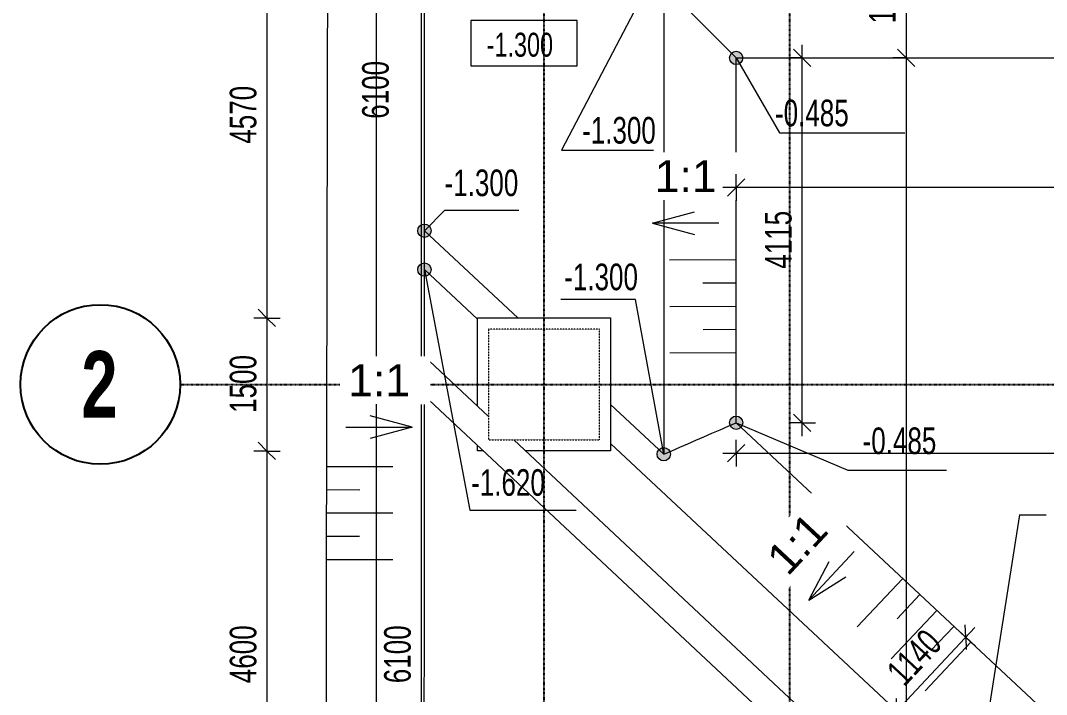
# Model space of a CAD drawing. Header units: millimetres. Extents: x 175047 to 362619, y -19363 to 158900.
# Drawn here: x 175314 to 186887, y 143494 to 151095 of the extents above; entities that cross this region are included whole.
import ezdxf

# ---------------------------------------------------------------- set-up
doc = ezdxf.new("R2010")
doc.units = ezdxf.units.MM
doc.linetypes.add('1_Čerchovaná 6_0mm', pattern=[12, 6, -3, 0, -3])
doc.linetypes.add('3_Čárkovaná 1_0mm', pattern=[2, 1, -1])
for name, color, linetype, lineweight in [('A-ANNO-DIMS', 7, 'Continuous', 9), ('A-ANNO-DIMS-150', 7, 'Continuous', 9), ('A-ANNO-NOTE', 7, 'Continuous', 9), ('A-DETL-THIN', 7, 'Continuous', 9), ('C-TOPO', 7, 'Continuous', 9), ('G-ANNO-DIMS', 7, 'Continuous', 9), ('G-ANNO-DIMS-1', 7, 'Continuous', 25), ('G-ANNO-DIMS-2', 7, 'Continuous', 18), ('S-FNDN-1', 7, '3_Čárkovaná 1_0mm', 9)]:
    doc.layers.add(name, color=color, linetype=linetype, lineweight=lineweight)
for name, color, linetype, lineweight, true_color in [('S-GRID-1', 9, '1_Čerchovaná 6_0mm', 25, 0x808080), ('S-GRID-IDEN', 9, 'Continuous', 25, 0x808080), ('S-GRID-IDEN-1', 9, 'Continuous', 9, 0x808080), ('Stávající splašková kan__Trubky-1', 7, 'Continuous', 9, 0x804000)]:
    doc.layers.add(name, color=color, linetype=linetype, lineweight=lineweight, true_color=true_color)
doc.styles.add('Arial', font='arial.ttf', dxfattribs={"width": 0.7, "height": 300})
doc.styles.add('Arial_3', font='arial.ttf', dxfattribs={"height": 360})
doc.styles.add('Arial_4', font='arial.ttf', dxfattribs={"width": 0.7, "height": 270})
doc.styles.add('Arial_B', font='arialbd.ttf', dxfattribs={"width": 0.7, "height": 750})
doc.dimstyles.new('Vnitřní_-_průhledné', dxfattribs={"dimscale": 304.8, "dimtxt": 306.07782, "dimasz": 0.639764, "dimexe": 0.492126, "dimexo": 0.0625, "dimgap": 0.098425, "dimtad": 1, "dimdec": 0, "dimrnd": 5, "dimzin": 0, "dimdsep": 46, "dimtxsty": 'Arial', "dimblk1": 'OBLIQUE', "dimblk2": 'OBLIQUE', "dimsah": 1, "dimcen": 0.09, "dimdle": 0.492126, "dimazin": 0, "dimtfac": 1, "dimtdec": 4, "dimtix": 1, "dimtmove": 2, "dimatfit": 3, "dimfxl": 0.492126, "dimfxlon": 1, "dimtvp": 1, "dimtolj": 1, "dimtzin": 0, "dimarcsym": 2})
doc.dimstyles.new('Vnitřní_-_průhledné_1', dxfattribs={"dimscale": 304.8, "dimtxt": 306.07782, "dimasz": 0.639764, "dimexe": 0.492126, "dimexo": 0.0625, "dimgap": 0.098425, "dimtad": 1, "dimdec": 0, "dimrnd": 5, "dimzin": 0, "dimdsep": 46, "dimtxsty": 'Arial', "dimblk1": 'OBLIQUE', "dimblk2": 'OBLIQUE', "dimsah": 1, "dimcen": 0.09, "dimdle": 0.492126, "dimazin": 0, "dimtfac": 1, "dimtdec": 4, "dimtix": 1, "dimtmove": 0, "dimatfit": 3, "dimfxl": 0.492126, "dimfxlon": 1, "dimtvp": 1, "dimtolj": 1, "dimtzin": 0, "dimarcsym": 2})

# ---------------------------------------------------------------- blocks, each defined once
blk = doc.blocks.new('Osnova - 6mm-307864-VÝKOP')
at = {"layer": 'S-GRID-IDEN'}
blk.add_circle((0, 0), 6, dxfattribs=at)
blk = doc.blocks.new('DIMBLOCK1-VÝKOP')
at = {"layer": 'A-ANNO-DIMS-150'}
for p, q in [((179834, 153240), (179834, 146990)), ((179834, 153090), (179684, 153090)), ((179834, 153090), (179984, 153090)), ((179834, 146990), (179684, 146990)), ((179834, 146990), (179984, 146990))]:
    blk.add_line(p, q, dxfattribs=at)
at = {"layer": 'A-ANNO-DIMS-150', "lineweight": 18}
for p, q in [((179834, 153090), (179737, 153188)), ((179834, 153090), (179932, 152993)), ((179834, 146990), (179737, 147088)), ((179834, 146990), (179932, 146893))]:
    blk.add_line(p, q, dxfattribs=at)
at = {"layer": 'A-ANNO-DIMS-150', "color": 0, "insert": (179167, 149987), "char_height": 300, "width": 768.49, "attachment_point": 1, "rotation": 90, "line_spacing_factor": 0.941778, "style": 'Arial'}
blk.add_mtext('6100', dxfattribs=at)
blk = doc.blocks.new('_Oblique')
at = {"color": 0, "linetype": 'ByBlock', "lineweight": -2}
blk.add_line((-0.5, -0.5), (0.5, 0.5), dxfattribs=at)
blk = doc.blocks.new('DIMBLOCK2-VÝKOP')
at = {"layer": 'A-ANNO-DIMS-150'}
for p, q in [((179834, 146990), (179684, 146990)), ((179834, 146990), (179834, 140893)), ((179834, 146990), (179984, 146990)), ((179834, 140893), (179684, 140893)), ((179834, 140893), (179984, 140893))]:
    blk.add_line(p, q, dxfattribs=at)
at = {"layer": 'A-ANNO-DIMS-150', "lineweight": 18}
for p, q in [((179834, 146990), (179737, 147088)), ((179834, 146990), (179932, 146893)), ((179834, 140893), (179737, 140990)), ((179834, 140893), (179932, 140795))]:
    blk.add_line(p, q, dxfattribs=at)
at = {"layer": 'A-ANNO-DIMS-150', "color": 0, "insert": (179415, 143621), "char_height": 300, "width": 768.49, "attachment_point": 1, "rotation": 90, "line_spacing_factor": 0.941778, "style": 'Arial'}
blk.add_mtext('6100', dxfattribs=at)
blk = doc.blocks.new('VYKOP_ZNACKA_POZN - VYKOP_ZNACKA_POZN-915148-VÝKOP')
at = {"layer": 'A-ANNO-NOTE'}
for p, q in [((1.75, 0), (1.75, -2.5)), ((3.5, 0.017), (3.5, -5)), ((-3.5, 0), (-3.5, -5)), ((-1.75, 0), (-1.75, -2.5)), ((0, 0), (0, -5))]:
    blk.add_line(p, q, dxfattribs=at)
blk = doc.blocks.new('DIMBLOCK13-VÝKOP')
at = {"layer": 'A-ANNO-DIMS-150', "lineweight": 18}
for p, q in [((179326, 154412), (179228, 154509)), ((179326, 154412), (179423, 154314)), ((179326, 124350), (179228, 124448)), ((179326, 124350), (179423, 124253))]:
    blk.add_line(p, q, dxfattribs=at)
at = {"layer": 'A-ANNO-DIMS-150'}
for p, q in [((179326, 154562), (179326, 124350)), ((179326, 154412), (179176, 154412)), ((179326, 154412), (179476, 154412)), ((179326, 124350), (179176, 124350)), ((179326, 124350), (179476, 124350))]:
    blk.add_line(p, q, dxfattribs=at)
at = {"layer": 'A-ANNO-DIMS-150', "color": 0, "insert": (178906, 138981), "char_height": 300, "width": 960.61, "attachment_point": 1, "rotation": 90, "line_spacing_factor": 0.941778, "style": 'Arial'}
blk.add_mtext('30060', dxfattribs=at)
blk = doc.blocks.new('Výškové kóty - Výšková kóta - Základová-780896-VÝKOP')
at = {"layer": 'G-ANNO-DIMS'}
for p, q in [((-0.4, 0), (-0.4, 3.4)), ((-0.4, 3.4), (7.6, 3.4)), ((7.6, 3.4), (7.6, 0)), ((7.6, 0), (-0.4, 0))]:
    blk.add_line(p, q, dxfattribs=at)
blk = doc.blocks.new('DIMBLOCK22-VÝKOP')
at = {"layer": 'A-ANNO-DIMS-150'}
for p, q in [((178094, 152312), (177944, 152312)), ((178094, 152312), (178094, 147740)), ((178094, 152312), (178244, 152312)), ((178094, 147740), (177944, 147740)), ((178094, 147740), (178244, 147740))]:
    blk.add_line(p, q, dxfattribs=at)
at = {"layer": 'A-ANNO-DIMS-150', "lineweight": 18}
for p, q in [((178094, 152312), (177996, 152409)), ((178094, 152312), (178191, 152214)), ((178094, 147740), (177996, 147838)), ((178094, 147740), (178191, 147643))]:
    blk.add_line(p, q, dxfattribs=at)
at = {"layer": 'A-ANNO-DIMS-150', "color": 0, "insert": (177674, 149706), "char_height": 300, "width": 768.49, "attachment_point": 1, "rotation": 90, "line_spacing_factor": 0.941778, "style": 'Arial'}
blk.add_mtext('4570', dxfattribs=at)
blk = doc.blocks.new('DIMBLOCK23-VÝKOP')
at = {"layer": 'A-ANNO-DIMS-150', "lineweight": 18}
for p, q in [((178094, 147740), (177996, 147838)), ((178094, 147740), (178191, 147643)), ((178094, 146240), (177996, 146338)), ((178094, 146240), (178191, 146143))]:
    blk.add_line(p, q, dxfattribs=at)
at = {"layer": 'A-ANNO-DIMS-150'}
for p, q in [((178094, 147740), (177944, 147740)), ((178094, 147740), (178094, 146240)), ((178094, 147740), (178244, 147740)), ((178094, 146240), (177944, 146240)), ((178094, 146240), (178244, 146240))]:
    blk.add_line(p, q, dxfattribs=at)
at = {"layer": 'A-ANNO-DIMS-150', "color": 0, "insert": (177674, 146670), "char_height": 300, "width": 768.49, "attachment_point": 1, "rotation": 90, "line_spacing_factor": 0.941778, "style": 'Arial'}
blk.add_mtext('1500', dxfattribs=at)
blk = doc.blocks.new('DIMBLOCK24-VÝKOP')
at = {"layer": 'A-ANNO-DIMS-150', "lineweight": 18}
for p, q in [((178094, 146240), (177996, 146338)), ((178094, 146240), (178191, 146143)), ((178094, 141643), (177996, 141740)), ((178094, 141643), (178191, 141545))]:
    blk.add_line(p, q, dxfattribs=at)
at = {"layer": 'A-ANNO-DIMS-150'}
for p, q in [((178094, 146240), (177944, 146240)), ((178094, 146240), (178094, 141643)), ((178094, 146240), (178244, 146240)), ((178094, 141643), (177944, 141643)), ((178094, 141643), (178244, 141643))]:
    blk.add_line(p, q, dxfattribs=at)
at = {"layer": 'A-ANNO-DIMS-150', "color": 0, "insert": (177674, 143621), "char_height": 300, "width": 768.49, "attachment_point": 1, "rotation": 90, "line_spacing_factor": 0.941778, "style": 'Arial'}
blk.add_mtext('4600', dxfattribs=at)
blk = doc.blocks.new('DIMBLOCK68-VÝKOP')
at = {"layer": 'A-ANNO-DIMS-150'}
for p, q in [((185199, 143309), (186078, 144250)), ((185976, 144140), (185866, 144243)), ((185976, 144140), (186085, 144038)), ((185199, 143309), (185090, 143411)), ((185199, 143309), (185309, 143206))]:
    blk.add_line(p, q, dxfattribs=at)
at = {"layer": 'A-ANNO-DIMS-150', "lineweight": 18}
for p, q in [((185976, 144140), (185971, 144278)), ((185976, 144140), (185981, 144003)), ((185199, 143309), (185194, 143447)), ((185199, 143309), (185204, 143171))]:
    blk.add_line(p, q, dxfattribs=at)
at = {"layer": 'A-ANNO-DIMS-150', "color": 0, "insert": (185062, 143777), "char_height": 300, "width": 768.49, "attachment_point": 1, "rotation": 46.9598, "line_spacing_factor": 0.941778, "style": 'Arial'}
blk.add_mtext('1140', dxfattribs=at)
blk = doc.blocks.new('DIMBLOCK92-VÝKOP')
at = {"layer": 'A-ANNO-DIMS-150', "lineweight": 18}
for p, q in [((185305, 152090), (185208, 152188)), ((185305, 152090), (185403, 151993)), ((185305, 150673), (185208, 150771)), ((185305, 150673), (185403, 150576))]:
    blk.add_line(p, q, dxfattribs=at)
at = {"layer": 'A-ANNO-DIMS-150'}
for p, q in [((185305, 152090), (185155, 152090)), ((185305, 152090), (185305, 150673)), ((185305, 152090), (185455, 152090)), ((185305, 150673), (185155, 150673)), ((185305, 150673), (185455, 150673))]:
    blk.add_line(p, q, dxfattribs=at)
at = {"layer": 'A-ANNO-DIMS-150', "color": 0, "insert": (184886, 151062), "char_height": 300, "width": 768.49, "attachment_point": 1, "rotation": 90, "line_spacing_factor": 0.941778, "style": 'Arial'}
blk.add_mtext('1415', dxfattribs=at)
blk = doc.blocks.new('DIMBLOCK93-VÝKOP')
at = {"layer": 'A-ANNO-DIMS-150', "lineweight": 18}
for p, q in [((185305, 150673), (185208, 150771)), ((185305, 150673), (185403, 150576)), ((185305, 128117), (185208, 128215)), ((185305, 128117), (185403, 128020))]:
    blk.add_line(p, q, dxfattribs=at)
at = {"layer": 'A-ANNO-DIMS-150'}
for p, q in [((185305, 150673), (185155, 150673)), ((185305, 150673), (185305, 128117)), ((185305, 150673), (185455, 150673)), ((185305, 128117), (185155, 128117)), ((185305, 128117), (185455, 128117))]:
    blk.add_line(p, q, dxfattribs=at)
at = {"layer": 'A-ANNO-DIMS-150', "color": 0, "insert": (184886, 138995), "char_height": 300, "width": 960.61, "attachment_point": 1, "rotation": 90, "line_spacing_factor": 0.941778, "style": 'Arial'}
blk.add_mtext('22555', dxfattribs=at)
blk = doc.blocks.new('DIMBLOCK108-VÝKOP')
at = {"layer": 'A-ANNO-DIMS-150'}
for p, q in [((184131, 146409), (184131, 150823)), ((184131, 150673), (183981, 150673)), ((184131, 150673), (184281, 150673)), ((184131, 146559), (183981, 146559)), ((184131, 146559), (184281, 146559))]:
    blk.add_line(p, q, dxfattribs=at)
at = {"layer": 'A-ANNO-DIMS-150', "lineweight": 18}
for p, q in [((184131, 150673), (184033, 150771)), ((184131, 150673), (184228, 150576)), ((184131, 146559), (184033, 146656)), ((184131, 146559), (184228, 146461))]:
    blk.add_line(p, q, dxfattribs=at)
at = {"layer": 'A-ANNO-DIMS-150', "color": 0, "insert": (183711, 148296), "char_height": 300, "width": 768.49, "attachment_point": 1, "rotation": 90, "line_spacing_factor": 0.941778, "style": 'Arial'}
blk.add_mtext('4115', dxfattribs=at)
blk = doc.blocks.new('DIMBLOCK109-VÝKOP')
at = {"layer": 'A-ANNO-DIMS-150'}
for p, q in [((183386, 149211), (183387, 149361)), ((197593, 149209), (197593, 149359)), ((197743, 149208), (183236, 149211)), ((183386, 149211), (183386, 149061)), ((197593, 149209), (197593, 149059))]:
    blk.add_line(p, q, dxfattribs=at)
at = {"layer": 'A-ANNO-DIMS-150', "lineweight": 18}
for p, q in [((183386, 149211), (183484, 149308)), ((197593, 149209), (197690, 149306)), ((183386, 149211), (183289, 149113)), ((197593, 149209), (197495, 149111))]:
    blk.add_line(p, q, dxfattribs=at)
at = {"layer": 'A-ANNO-DIMS-150', "color": 0, "insert": (190089, 149629), "char_height": 300, "width": 960.61, "attachment_point": 1, "rotation": 359.9917, "line_spacing_factor": 0.941778, "style": 'Arial'}
blk.add_mtext('14205', dxfattribs=at)
blk = doc.blocks.new('DIMBLOCK110-VÝKOP')
at = {"layer": 'A-ANNO-DIMS-150'}
for p, q in [((183386, 146216), (183386, 146366)), ((197592, 146214), (197592, 146364)), ((183236, 146216), (197742, 146214)), ((183386, 146216), (183386, 146066)), ((197592, 146214), (197592, 146064))]:
    blk.add_line(p, q, dxfattribs=at)
at = {"layer": 'A-ANNO-DIMS-150', "lineweight": 18}
for p, q in [((183386, 146216), (183484, 146314)), ((197592, 146214), (197690, 146312)), ((183386, 146216), (183289, 146119)), ((197592, 146214), (197495, 146117))]:
    blk.add_line(p, q, dxfattribs=at)
at = {"layer": 'A-ANNO-DIMS-150', "color": 0, "insert": (190089, 146635), "char_height": 300, "width": 960.61, "attachment_point": 1, "rotation": 359.9917, "line_spacing_factor": 0.941778, "style": 'Arial'}
blk.add_mtext('14205', dxfattribs=at)

msp = doc.modelspace()

# ---------------------------------------------------------------- hatches: boundary and pattern name
at = {"layer": 'G-ANNO-DIMS-2'}
h = msp.add_hatch(color=256, dxfattribs=at)
edge = h.paths.add_edge_path()
edge.add_arc((183386.7, 150673.4), 75, 0, 360)
h = msp.add_hatch(color=256, dxfattribs=at)
edge = h.paths.add_edge_path()
edge.add_arc((179869.6, 148724.8), 75, 0, 360)
h = msp.add_hatch(color=256, dxfattribs=at)
edge = h.paths.add_edge_path()
edge.add_arc((179869.6, 148285.6), 75, 0, 360)
h = msp.add_hatch(color=256, dxfattribs=at)
edge = h.paths.add_edge_path()
edge.add_arc((183386.1, 146558.8), 75, 0, 360)
h = msp.add_hatch(color=256, dxfattribs=at)
edge = h.paths.add_edge_path()
edge.add_arc((182569.2, 146203.8), 75, 0, 360)

# ---------------------------------------------------------------- linework, layer by layer
at = {"layer": 'A-DETL-THIN'}
for q in [(185869.1, 141014.8), (186882.6, 145519.4)]:
    msp.add_line((186582.6, 145519.4), q, dxfattribs=at)
at = {"layer": 'C-TOPO'}
for p, q in [((179869.6, 148724.8), (179870.5, 154411.8)), ((182570, 151490.4), (182569.2, 146203.8)), ((183386.7, 150673.4), (197592.8, 150673.4)), ((179869.6, 148724.8), (180923.8, 147740.4)), ((179869.6, 148285.6), (180468.2, 147726.6)), ((180468.2, 147740.4), (181968.2, 147740.4)), ((180468.2, 146747.9), (180468.2, 147740.4)), ((181968.2, 147740.4), (181968.2, 146765.1)), ((181968.2, 146765.1), (182569.2, 146203.8)), ((181968.2, 146765.1), (181968.2, 146240.4)), ((183386.1, 146558.8), (187316, 142889)), ((180468.2, 146240.4), (180468.2, 146304.5)), ((181968.2, 146325.9), (186818.8, 141796.2)), ((180536.7, 146240.4), (180468.2, 146240.4)), ((181968.2, 146240.4), (181010.8, 146240.4))]:
    msp.add_line(p, q, dxfattribs=at)
at = {"layer": 'C-TOPO', "flags": 128}
for points in [[(178781.2, 155501.1), (178775, 151913.3), (178768.9, 148325.4), (178762.8, 144737.6), (178756.7, 141149.7), (178750.5, 137561.9), (178744.4, 133974.1), (178738.3, 130386.2), (178732.2, 126798.4), (178726, 123210.5)], [(183386.7, 150673.4), (183270, 150790.1), (183153.4, 150906.8), (183036.7, 151023.5), (182920, 151140.2), (182803.4, 151257), (182686.7, 151373.7), (182570, 151490.4)], [(183386.1, 146558.8), (183386.4, 148616.1), (183386.7, 150673.4)], [(179869.4, 147289.1), (179869.5, 147938.9), (179869.6, 148724.8)], [(179868.8, 143370.3), (179868.9, 144009.4), (179869, 144795.3), (179869.1, 145581.2), (179869.3, 146367.1), (179869.3, 146883.5)], [(182569.2, 146203.8), (182660, 146243.2), (182750.8, 146282.7), (182841.5, 146322.1), (182932.3, 146361.6), (183023, 146401), (183113.8, 146440.5), (183204.6, 146479.9), (183295.3, 146519.4), (183386.1, 146558.8)]]:
    msp.add_lwpolyline(points, dxfattribs=at)
at = {"layer": 'G-ANNO-DIMS'}
for p, q in [((183386.7, 150673.4), (183875, 149827.6)), ((183875, 149827.6), (185288.9, 149827.6)), ((179869.6, 148724.8), (180101.6, 148956.7)), ((180101.6, 148956.7), (180935.5, 148956.7)), ((182441.3, 148810.7), (182917.6, 148938.2)), ((182441.3, 148810.7), (182917.5, 148683)), ((183191.3, 148810.6), (182441.3, 148810.7)), ((182250.5, 147949.9), (181408.4, 147949.9)), ((182569.2, 146203.8), (182250.5, 147949.9)), ((179733.1, 146508.9), (179256.9, 146636.5)), ((183386.1, 146558.8), (184644.5, 146025.4)), ((178983.1, 146509), (179733.1, 146508.9)), ((179733.1, 146508.9), (179256.9, 146381.3)), ((184644.5, 146025.4), (185758.2, 146025.4)), ((180381.8, 145573.5), (181581.5, 145573.5))]:
    msp.add_line(p, q, dxfattribs=at)
at = {"layer": 'G-ANNO-DIMS-2'}
for centre in [(183386.7, 150673.4), (179869.6, 148724.8), (179869.6, 148285.6), (183386.1, 146558.8), (182569.2, 146203.8)]:
    msp.add_circle(centre, 75, dxfattribs=at)
at = {"layer": 'S-FNDN-1'}
for p, q in [((180593.2, 147615.4), (180593.2, 146365.4)), ((181843.2, 147615.4), (180593.2, 147615.4)), ((181843.2, 146365.4), (181843.2, 147615.4)), ((180593.2, 146365.4), (181843.2, 146365.4))]:
    msp.add_line(p, q, dxfattribs=at)
at = {"layer": 'S-GRID-1'}
for p, q in [((181218.2, 156616.1), (181218.2, 122358.6)), ((183988.2, 156616.1), (183988.2, 122358.6)), ((177113.8, 146990.4), (203907.7, 146990.4))]:
    msp.add_line(p, q, dxfattribs=at)
at = {"layer": 'Stávající splašková kan__Trubky-1'}
for p, q in [((180593.2, 146631), (179867.2, 147310.1)), ((179867.1, 146866.7), (185959.2, 141168.4)), ((186490.9, 141114.5), (180877.1, 146365.4))]:
    msp.add_line(p, q, dxfattribs=at)

# ---------------------------------------------------------------- block references
at = {"layer": 'A-ANNO-NOTE'}
for p, xscale, yscale, zscale, rotation in [((183386.3, 147871.5), 150.0000000000001, 150.0000000000001, 150.0000000000001, 270.2838541423095), ((178764.1, 145541.9), 150, 150, 150, 89.91424284925009), ((185649.1, 144442), 150, 150, 150, 316.7621147809961)]:
    msp.add_blockref('VYKOP_ZNACKA_POZN - VYKOP_ZNACKA_POZN-915148-VÝKOP', p, dxfattribs=dict(at, xscale=xscale, yscale=yscale, zscale=zscale, rotation=rotation))
at = {"layer": 'G-ANNO-DIMS', "extrusion": (0, 0, -1), "xscale": 149.9999999999999, "yscale": 149.9999999999999, "zscale": 149.9999999999999, "rotation": 180}
msp.add_blockref('Výškové kóty - Výšková kóta - Základová-780896-VÝKOP', (-180453.7, 151095.4), dxfattribs=at)
at = {"layer": 'S-GRID-IDEN', "xscale": 149.9999999999999, "yscale": 149.9999999999999, "zscale": 149.9999999999999, "rotation": 269.9999999999995}
msp.add_blockref('Osnova - 6mm-307864-VÝKOP', (176213.8, 146990.4), dxfattribs=at)

# ---------------------------------------------------------------- texts
at = {"layer": 'G-ANNO-DIMS', "char_height": 300, "width": 987.978, "attachment_point": 1, "line_spacing_factor": 0.941778, "style": 'Arial'}
for s, insert in [('-0.485', (183824.5, 150202.5)), ('-1.300', (181648.5, 150007)), ('-1.300', (180097, 149414.7)), ('-1.300', (181446.7, 148353.4)), ('-0.485', (184812.6, 146505.3)), ('-1.620', (180396.9, 146034.8))]:
    msp.add_mtext(s, dxfattribs=dict(at, insert=insert))
at = {"layer": 'G-ANNO-DIMS-1', "insert": (180572.4, 150957.5), "char_height": 270, "width": 889.168, "attachment_point": 1, "line_spacing_factor": 0.941778, "style": 'Arial_4'}
msp.add_mtext('-1.300', dxfattribs=at)
at = {"layer": 'S-GRID-IDEN-1', "insert": (176000.4, 147367.1), "char_height": 750, "width": 505.063, "attachment_point": 1, "style": 'Arial_B'}
msp.add_mtext('\\fArial|b1|i0|c238|p34|;\\W.7;2', dxfattribs=at)

# ---------------------------------------------------------------- dimensions: what is measured, and where the dimension line sits
at = {"layer": 'A-ANNO-DIMS'}
for base, p1, p2, angle, override, picture, middle in [((179325.8, 124350.4), (179475.8, 154411.8), (179475.8, 124350.4), 90, {"dimpost": '<>', "dimfxl": 30061.375777}, 'DIMBLOCK13-VÝKOP', (179142.6, 139381.1)), ((178093.8, 147740.4), (178243.8, 152311.8), (178243.8, 147740.4), 90, {"dimpost": '<>', "dimfxl": 4571.384664}, 'DIMBLOCK22-VÝKOP', (177910.6, 150026.1)), ((185305.2, 150673.4), (185455.2, 152090.4), (185455.2, 150673.4), 90, {"dimpost": '<>', "dimfxl": 1417}, 'DIMBLOCK92-VÝKOP', (185122, 151381.9)), ((184130.6, 150673.4), (183980.6, 146558.8), (183980.6, 150673.4), 90, {"dimpost": '<>', "dimfxl": 4114.565491}, 'DIMBLOCK108-VÝKOP', (183947.5, 148616.1)), ((185305.2, 128117.4), (185455.2, 150673.4), (185455.2, 128117.4), 90, {"dimpost": '<>', "dimfxl": 22556}, 'DIMBLOCK93-VÝKOP', (185122, 139395.4)), ((178093.8, 146240.4), (178243.8, 147740.4), (178243.8, 146240.4), 90, {"dimpost": '<>', "dimfxl": 1500}, 'DIMBLOCK23-VÝKOP', (177910.6, 146990.4)), ((179834.0011759, 140892.8916405), (179984.0011759, 146990.3916405), (179984.0011759, 140892.8916405), 90, {"dimpost": '<>', "dimfxl": 6097.5}, 'DIMBLOCK2-VÝKOP', (179650.8292787, 143941.6416405)), ((197592.2, 146214.2), (183386.1, 146366.3), (197592.2, 146364.2), 359.99165, {"dimpost": '<>', "dimfxl": 14206.139489}, 'DIMBLOCK110-VÝKOP', (190489.1, 146398.4)), ((178093.7598373, 141642.8916405), (178243.7598373, 146240.3916405), (178243.7598373, 141642.8916405), 90, {"dimpost": '<>', "dimfxl": 4597.5}, 'DIMBLOCK24-VÝKOP', (177910.58794, 143941.6416405)), ((185975.9, 144140.4), (185089.5, 143411.1), (185866.2, 144242.8), 46.95985, {"dimpost": '<>', "dimfxl": 1137.999618}, 'DIMBLOCK68-VÝKOP', (185453.6, 143849.6))]:
    dim = msp.add_linear_dim(base=base, p1=p1, p2=p2, angle=angle, dimstyle='Vnitřní_-_průhledné_1', override=override, dxfattribs=at)
    dim.commit()
    dim.dimension.update_dxf_attribs({"geometry": picture, "text_midpoint": middle})
dim = msp.add_linear_dim(base=(179834, 146990.4), p1=(179984, 153090.4), p2=(179984, 146990.4), angle=90, dimstyle='Vnitřní_-_průhledné', override={"dimpost": '<>', "dimfxl": 6100}, dxfattribs=at)
dim.commit()
dim.dimension.update_dxf_attribs({"geometry": 'DIMBLOCK1-VÝKOP', "text_midpoint": (179366.5, 150370.9), "dimtype": 160, "text_rotation": 90})

# ---------------------------------------------------------------- next in the draw order: texts
at = {"layer": 'G-ANNO-DIMS', "char_height": 360, "width": 837.416, "attachment_point": 1, "line_spacing_factor": 0.941778, "style": 'Arial_3', "bg_fill": 3, "box_fill_scale": 1.25, "bg_fill_color": 256, "bg_fill_true_color": 13158600, "bg_fill_transparency": 0}
for insert, rotation in [((182467.5, 149520), 359.99155), ((179009.3, 147218.3), 359.99169), ((183703.7, 145062.3), 46.95985)]:
    msp.add_mtext('1:1', dxfattribs=dict(at, insert=insert, rotation=rotation))

# ---------------------------------------------------------------- next in the draw order: linework, layer by layer
at = {"layer": 'G-ANNO-DIMS'}
for p, q in [((182388.2, 151490.4), (181415.5, 149633.7)), ((181415.5, 149633.7), (182454.6, 149633.7)), ((179869.6, 148285.6), (180381.8, 145573.5)), ((184716.2, 145107.3), (184204.3, 144559.1)), ((184204.3, 144559.1), (184436.1, 144994.3)), ((184204.3, 144559.1), (184622.6, 144820.1))]:
    msp.add_line(p, q, dxfattribs=at)

# ---------------------------------------------------------------- next in the draw order: dimensions: what is measured, and where the dimension line sits
at = {"layer": 'A-ANNO-DIMS'}
dim = msp.add_linear_dim(base=(183386.5, 149210.6), p1=(197592.6, 149058.5), p2=(183386.5, 149060.6), angle=359.99165, dimstyle='Vnitřní_-_průhledné_1', override={"dimpost": '<>', "dimfxl": 14206.139489}, dxfattribs=at)
dim.commit()
dim.dimension.update_dxf_attribs({"geometry": 'DIMBLOCK109-VÝKOP', "text_midpoint": (190489.6, 149392.7)})

doc.saveas('drawing.dxf')
